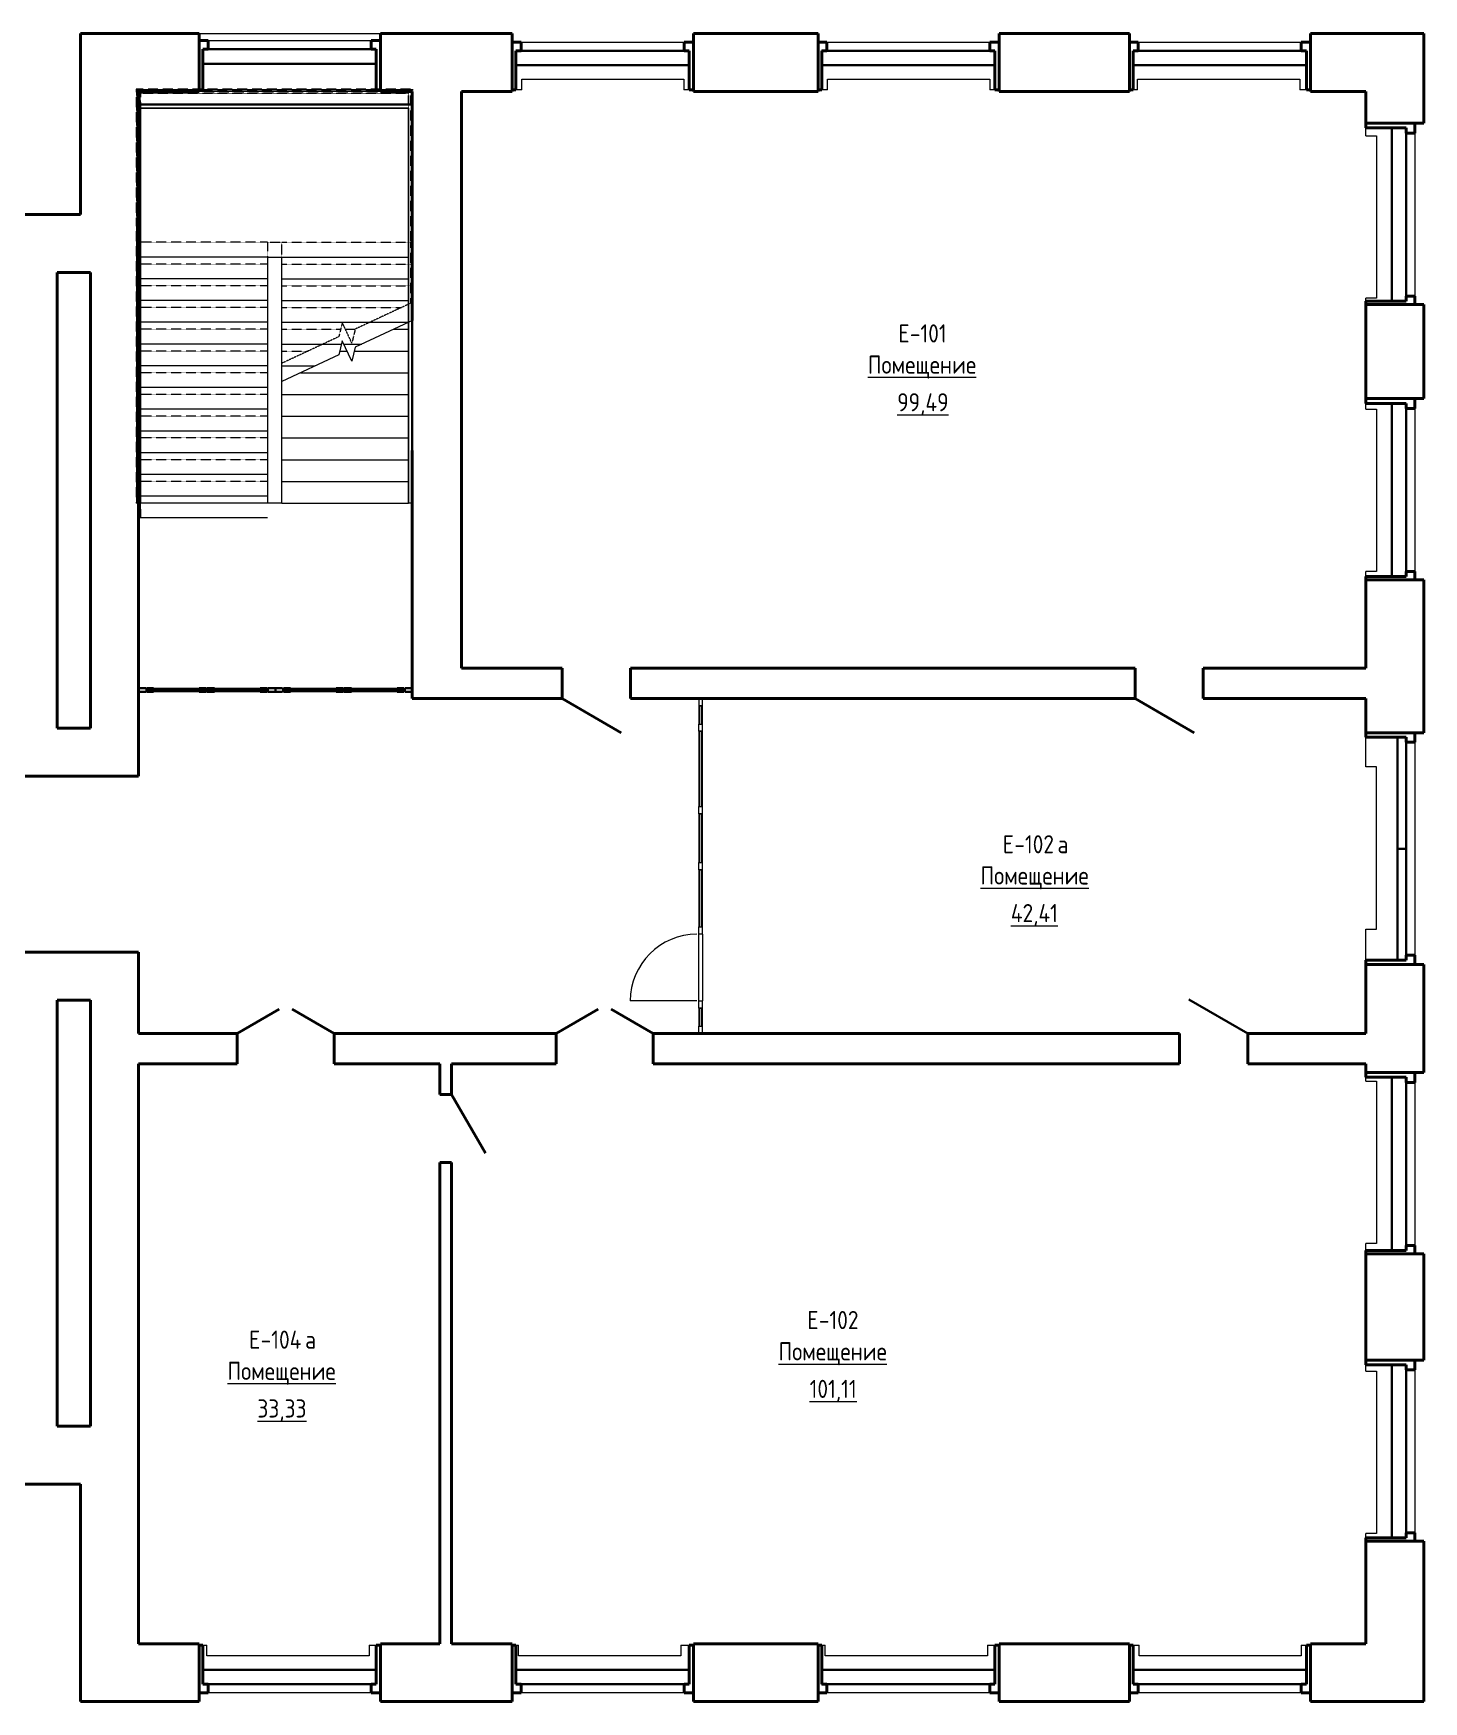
# Model space of a CAD drawing. Header units: millimetres. Extents: x -24 to 373619, y 275 to 149465.
# Drawn here: x 354299 to 373489, y 62095 to 85115 of the extents above; entities that cross this region are included whole.
import ezdxf

# ---------------------------------------------------------------- set-up
doc = ezdxf.new("R2010")
doc.units = ezdxf.units.MM
doc.linetypes.add('ADSK_Сверху', pattern=[4.5, 3, -1.5])
for name, color, linetype, lineweight in [('Двери', 7, 'Continuous', 18), ('Импосты витража', 7, 'Continuous', 18), ('Каркас_Импост', 7, 'Continuous', 30), ('Лестницы', 7, 'Continuous', 18), ('Марки помещений', 7, 'Continuous', 18), ('Ограждение', 7, 'Continuous', 18), ('Окна', 7, 'Continuous', 18), ('Остекление', 7, 'Continuous', 30), ('Панели витража', 7, 'Continuous', 18), ('Панель', 7, 'Continuous', 30), ('Перекрытия', 7, 'Continuous', 18), ('Поручни', 7, 'Continuous', 18), ('Стены', 7, 'Continuous', 18), ('Стены разрез', 7, 'Continuous', 40)]:
    doc.layers.add(name, color=color, linetype=linetype, lineweight=lineweight)
doc.styles.add('GOST Common_1', font='GOST Common.ttf', dxfattribs={"width": 0.9, "height": 250})

# ---------------------------------------------------------------- blocks, each defined once
blk = doc.blocks.new('Ограждение - Ограждение-578127-001_Весь этаж')
at = {"layer": 'Ограждение', "linetype": 'ADSK_Сверху'}
for p, q in [((355719, 84345), (355719, 82532)), ((359538, 84345), (355719, 84345)), ((355729, 84335), (355729, 82532)), ((359528, 84335), (355729, 84335)), ((355734, 84330), (355734, 82532)), ((359523, 84330), (355734, 84330)), ((355749, 84315), (355749, 82532)), ((359508, 84315), (355749, 84315)), ((355774, 84290), (355774, 82532)), ((359483, 84290), (355774, 84290)), ((355779, 84285), (355779, 82532)), ((359478, 84285), (355779, 84285)), ((359478, 82232), (359478, 84285)), ((359483, 82232), (359483, 84290)), ((359508, 82232), (359508, 84315)), ((359523, 82232), (359523, 84330)), ((359528, 82232), (359528, 84335)), ((359538, 82232), (359538, 84345)), ((355719, 82532), (355719, 78632)), ((355729, 82532), (355729, 78632)), ((355734, 82532), (355734, 78632)), ((355749, 82532), (355749, 78632)), ((355774, 82532), (355774, 78632)), ((355779, 82532), (355779, 78632)), ((359478, 81379), (359478, 82232)), ((359483, 81381), (359483, 82232)), ((359508, 81393), (359508, 82232)), ((359523, 81400), (359523, 82232)), ((359528, 81402), (359528, 82232)), ((359538, 81402), (359538, 82232)), ((355749, 78632), (355719, 78632)), ((355779, 78632), (355729, 78632)), ((355774, 78632), (355734, 78632))]:
    blk.add_line(p, q, dxfattribs=at)
at = {"layer": 'Поручни'}
for p, q in [((359483, 81131), (359478, 81129)), ((359478, 78632), (359478, 81129)), ((359523, 81150), (359483, 81131)), ((359523, 81150), (359483, 81131)), ((359523, 81150), (359483, 81131)), ((359483, 78632), (359483, 81131)), ((359528, 81152), (359523, 81150)), ((359529, 81152), (359523, 81150)), ((359529, 81152), (359523, 81150)), ((359523, 78632), (359523, 81150)), ((359528, 81149), (359528, 81152)), ((359538, 81152), (359529, 81152)), ((359538, 81152), (359529, 81152)), ((359538, 79359), (359538, 81152)), ((359483, 78632), (359478, 78632)), ((359523, 78632), (359483, 78632)), ((359529, 78632), (359523, 78632))]:
    blk.add_line(p, q, dxfattribs=at)
blk = doc.blocks.new('Ограждение - Ограждение-578149-001_Весь этаж')
at = {"layer": 'Поручни'}
for p, q in [((359529, 84140), (355749, 84140)), ((359523, 84125), (355749, 84125)), ((355774, 84085), (355774, 82328)), ((359483, 84085), (355774, 84085)), ((355779, 84080), (355779, 82328)), ((359478, 84080), (355779, 84080)), ((359478, 82028), (359478, 84080)), ((359483, 82028), (359483, 84085)), ((359523, 82028), (359523, 84125)), ((355774, 82328), (355774, 78428)), ((355779, 82328), (355779, 78632)), ((359478, 81129), (359478, 82028)), ((359483, 81131), (359483, 82028)), ((359523, 81150), (359523, 82028)), ((355779, 78551), (355779, 78428)), ((355774, 78428), (355749, 78428)), ((355779, 78428), (355774, 78428))]:
    blk.add_line(p, q, dxfattribs=at)
blk = doc.blocks.new('ИРНИТУ_Дверь_Однопольная_ДеревяннаяВнутренняя_филенчатая - 900х2080 без верха-1341270-001_Весь этаж')
at = {"layer": 'Панель'}
blk.add_line((-470, -210), (344, -680), dxfattribs=at)
blk = doc.blocks.new('AC_Дверь_Двупольная_ДеревяннаяВнутренняя_филенчатая - 1300х3000 _с верхней филенкой_-1358584-001_Весь этаж')
at = {"layer": 'Панель'}
for p, q in [((-670, -210), (-90, -545)), ((670, -210), (90, -545))]:
    blk.add_line(p, q, dxfattribs=at)
blk = doc.blocks.new('ИРНИТУ_Дверь_Однопольная_ДеревяннаяВнутренняя_филенчатая - 900х2080 без верха-1341261-001_Весь этаж')
at = {"layer": 'Панель'}
blk.add_line((-470, 80), (344, 550), dxfattribs=at)
blk = doc.blocks.new('ИРНИТУ-Окно-ГОСТ23166-99_6_3_Створки - 2350 x 2350-796900-001_Весь этаж')
at = {"layer": 'Каркас_Импост'}
for p, q in [((-1233.1, -20), (1156.9, -20)), ((-1233.1, -220), (-1233.1, -20)), ((-1233.1, -20), (-1198.1, -20)), ((-1233.1, -220), (1156.9, -220)), ((-1233.1, -220), (-1198.1, -220)), ((1156.9, -20), (1121.9, -20)), ((1156.9, -220), (1121.9, -220)), ((1156.9, -220), (1156.9, -20))]:
    blk.add_line(p, q, dxfattribs=at)
blk = doc.blocks.new('ИРНИТУ-Окно-ГОСТ23166-99_6_3_Створки - 2350 x 2350-686480-001_Весь этаж')
at = {"layer": 'Каркас_Импост'}
for p, q in [((-1233.1, -10), (1156.9, -10)), ((-1233.1, -210), (-1233.1, -10)), ((-1233.1, -10), (-1198.1, -10)), ((-1233.1, -210), (1156.9, -210)), ((-1233.1, -210), (-1198.1, -210)), ((1156.9, -10), (1121.9, -10)), ((1156.9, -210), (1121.9, -210)), ((1156.9, -210), (1156.9, -10))]:
    blk.add_line(p, q, dxfattribs=at)
blk = doc.blocks.new('ИРНИТУ-Окно-ГОСТ23166-99_6_3_Створки - 2350 x 2350-686478-001_Весь этаж')
at = {"layer": 'Каркас_Импост'}
for p, q in [((-1233.1, 210), (1156.9, 210)), ((-1233.1, 210), (-1233.1, 10)), ((-1233.1, 210), (-1198.1, 210)), ((-1233.1, 10), (1156.9, 10)), ((-1233.1, 10), (-1198.1, 10)), ((1156.9, 210), (1121.9, 210)), ((1156.9, 10), (1121.9, 10)), ((1156.9, 210), (1156.9, 10))]:
    blk.add_line(p, q, dxfattribs=at)
blk = doc.blocks.new('ИРНИТУ-Окно-ГОСТ23166-99_4_2_Створки - 1520 x 2350-766259-001_Весь этаж')
at = {"layer": 'Каркас_Импост'}
for p, q in [((-808.1, -100), (731.9, -100)), ((-808.1, -220), (-808.1, -100)), ((-808.1, -100), (-773.1, -100)), ((-808.1, -220), (731.9, -220)), ((-808.1, -220), (-793.1, -220)), ((731.9, -100), (696.9, -100)), ((731.9, -220), (696.9, -220)), ((731.9, -220), (731.9, -100))]:
    blk.add_line(p, q, dxfattribs=at)
blk = doc.blocks.new('ИРНИТУ-Окно-ГОСТ23166-99_4_2_Створки - 1520 x 2350-766262-001_Весь этаж')
at = {"layer": 'Каркас_Импост'}
for p, q in [((-808.1, -100), (731.9, -100)), ((-808.1, -220), (-808.1, -100)), ((-808.1, -100), (-773.1, -100)), ((-808.1, -220), (731.9, -220)), ((-808.1, -220), (-773.1, -220)), ((731.9, -100), (696.9, -100)), ((731.9, -220), (716.9, -220)), ((731.9, -220), (731.9, -100))]:
    blk.add_line(p, q, dxfattribs=at)
blk = doc.blocks.new('Противодымная перегородка Тип3 - Противодымная перегородка Тип3-1281679-001_Весь этаж')
at = {"layer": 'Каркас_Импост'}
for p, q in [((-845, 25), (-945, 25)), ((-945, 25), (-945, -25)), ((-845, 10), (-845, 25)), ((-735, 25), (-835, 25)), ((-835, 25), (-835, 10)), ((-735, 10), (-735, 25)), ((-5, 25), (-105, 25)), ((-105, 25), (-105, 10)), ((-5, 10), (-5, 25)), ((105, 25), (5, 25)), ((5, 25), (5, 10)), ((105, 10), (105, 25)), ((835, 25), (735, 25)), ((735, 25), (735, 10)), ((835, 10), (835, 25)), ((945, 25), (845, 25)), ((845, 25), (845, 10)), ((945, -25), (945, 25)), ((-945, -25), (-845, -25)), ((-845, -25), (-845, -10)), ((-835, -10), (-835, -25)), ((-835, -25), (-735, -25)), ((-735, -25), (-735, -10)), ((-105, -10), (-105, -25)), ((-105, -25), (-5, -25)), ((-5, -25), (-5, -10)), ((5, -10), (5, -25)), ((5, -25), (105, -25)), ((105, -25), (105, -10)), ((735, -10), (735, -25)), ((735, -25), (835, -25)), ((835, -25), (835, -10)), ((845, -10), (845, -25)), ((845, -25), (945, -25))]:
    blk.add_line(p, q, dxfattribs=at)
at = {"layer": 'Каркас_Импост', "lineweight": 18}
for p, q in [((-735, 25), (-105, 25)), ((105, 25), (735, 25)), ((-105, -25), (-735, -25)), ((735, -25), (105, -25))]:
    blk.add_line(p, q, dxfattribs=at)
at = {"layer": 'Остекление', "lineweight": 18}
for p, q in [((-845, 10), (845, 10)), ((-845, -10), (-845, 10)), ((845, -10), (845, 10)), ((845, -10), (-845, -10))]:
    blk.add_line(p, q, dxfattribs=at)
blk = doc.blocks.new('Дверь-Витраж-Одинарная-Остекление - Дверь-Витраж-Одинарная-Остекление-1283142-001_Весь этаж')
at = {"layer": 'Двери'}
blk.add_arc((460, -50.8), 920, 180, 270, dxfattribs=at)
at = {"layer": 'Панель', "lineweight": 18}
blk.add_line((460, -50.8), (460, -970.8), dxfattribs=at)
blk = doc.blocks.new('Системная панель - ADSK_Cтеклопакет_25-1283127-001_Весь этаж')
at = {"layer": 'Панели витража'}
for p, q in [((-125, 12.5), (125, 12.5)), ((-125, -12.5), (-125, 12.5)), ((125, -12.5), (125, 12.5)), ((125, -12.5), (-125, -12.5))]:
    blk.add_line(p, q, dxfattribs=at)
blk = doc.blocks.new('Системная панель - ADSK_Глухая_25 Пластик-1283128-001_Весь этаж')
at = {"layer": 'Панели витража'}
for p, q in [((-520, 12.5), (520, 12.5)), ((-520, -12.5), (-520, 12.5)), ((520, -12.5), (520, 12.5)), ((520, -12.5), (-520, -12.5))]:
    blk.add_line(p, q, dxfattribs=at)
blk = doc.blocks.new('Системная панель - ADSK_Глухая_25 Пластик-1283129-001_Весь этаж')
at = {"layer": 'Панели витража'}
for p, q in [((-335, 12.5), (335, 12.5)), ((-335, -12.5), (-335, 12.5)), ((335, -12.5), (335, 12.5)), ((335, -12.5), (-335, -12.5))]:
    blk.add_line(p, q, dxfattribs=at)
blk = doc.blocks.new('Системная панель - ADSK_Глухая_25 Пластик-1283130-001_Весь этаж')
at = {"layer": 'Панели витража'}
for p, q in [((-395, 12.5), (395, 12.5)), ((-395, -12.5), (-395, 12.5)), ((395, -12.5), (395, 12.5)), ((395, -12.5), (-395, -12.5))]:
    blk.add_line(p, q, dxfattribs=at)
blk = doc.blocks.new('Прямоугольный импост - 100х50-1283107-001_Весь этаж')
at = {"layer": 'Импосты витража'}
for p, q in [((363484, 75835), (363484, 75585)), ((363534, 75585), (363534, 75835))]:
    blk.add_line(p, q, dxfattribs=at)
blk = doc.blocks.new('Прямоугольный импост - 100х50-1283108-001_Весь этаж')
at = {"layer": 'Импосты витража'}
for p, q in [((363484, 73575), (363484, 72785)), ((363534, 72785), (363534, 73575))]:
    blk.add_line(p, q, dxfattribs=at)
blk = doc.blocks.new('Прямоугольный импост - 100х50-1283109-001_Весь этаж')
at = {"layer": 'Импосты витража'}
for p, q in [((363484, 74345), (363484, 73675)), ((363534, 73675), (363534, 74345))]:
    blk.add_line(p, q, dxfattribs=at)
blk = doc.blocks.new('Прямоугольный импост - 100х50-1283110-001_Весь этаж')
at = {"layer": 'Импосты витража'}
for p, q in [((363484, 75485), (363484, 74445)), ((363534, 74445), (363534, 75485))]:
    blk.add_line(p, q, dxfattribs=at)
blk = doc.blocks.new('Прямоугольный импост - 100х50-1283113-001_Весь этаж')
at = {"layer": 'Импосты витража'}
for p, q in [((363484, 71765), (363484, 72685)), ((363534, 72685), (363534, 71765))]:
    blk.add_line(p, q, dxfattribs=at)
blk = doc.blocks.new('Прямоугольный импост - 100х50-1283138-001_Весь этаж')
at = {"layer": 'Импосты витража'}
for p, q in [((0, 25), (-100, 25)), ((-100, 25), (-100, -25)), ((0, -25), (0, 25)), ((0, -25), (-100, -25))]:
    blk.add_line(p, q, dxfattribs=at)
blk = doc.blocks.new('Прямоугольный импост - 100х50-1283141-001_Весь этаж')
at = {"layer": 'Импосты витража'}
for p, q in [((0, 25), (-100, 25)), ((-100, -25), (-100, 25)), ((0, -25), (0, 25)), ((-100, -25), (0, -25))]:
    blk.add_line(p, q, dxfattribs=at)
blk = doc.blocks.new('Прямоугольный импост - 100х50-1283120-001_Весь этаж')
at = {"layer": 'Импосты витража'}
for p, q in [((50, 25), (-50, 25)), ((-50, 25), (-50, -25)), ((50, -25), (50, 25)), ((50, -25), (-50, -25))]:
    blk.add_line(p, q, dxfattribs=at)

msp = doc.modelspace()

# ---------------------------------------------------------------- linework, layer by layer
at = {"layer": 'Лестницы', "linetype": 'ADSK_Сверху'}
for p, q in [((355729, 84335), (355729, 82232)), ((359529, 84335), (355729, 84335)), ((359529, 82232), (359529, 84335)), ((357529, 82232), (355729, 82232)), ((355729, 82232), (355729, 78632)), ((357529, 82232), (355729, 82232)), ((357529, 82232), (357729, 82232)), ((357529, 82232), (357529, 78632)), ((357729, 82232), (359529, 82232)), ((357729, 80563), (357729, 82232)), ((357729, 82232), (359529, 82232)), ((359529, 81402), (359529, 82232)), ((357529, 82028), (355779, 82028)), ((357729, 82028), (359478, 82028)), ((357529, 81932), (355729, 81932)), ((357529, 81932), (355729, 81932)), ((357529, 81728), (355779, 81728)), ((357729, 81932), (359529, 81932)), ((357729, 81932), (359529, 81932)), ((357729, 81728), (359478, 81728)), ((357529, 81632), (355729, 81632)), ((357529, 81632), (355729, 81632)), ((357729, 81632), (359529, 81632)), ((357729, 81632), (359529, 81632)), ((357529, 81332), (355729, 81332)), ((357529, 81332), (355729, 81332)), ((357529, 81428), (355779, 81428)), ((357729, 81428), (359478, 81428)), ((357729, 81332), (359379, 81332)), ((357729, 81332), (359379, 81332)), ((359529, 81402), (358742, 81035)), ((357529, 81032), (355729, 81032)), ((357529, 81032), (355729, 81032)), ((357529, 81128), (355779, 81128)), ((357729, 81128), (359477, 81128)), ((357729, 81032), (358540, 81032)), ((357729, 81032), (358540, 81032)), ((358563, 81124), (358515, 80930)), ((358695, 80841), (358563, 81124)), ((358605, 81032), (358741, 81032)), ((358605, 81032), (358741, 81032)), ((358742, 81035), (358695, 80841)), ((359272, 81032), (359478, 81032)), ((357529, 80828), (355779, 80828)), ((358515, 80930), (357729, 80563)), ((357729, 80828), (358551, 80828)), ((358584, 80828), (358833, 80828)), ((357529, 80732), (355729, 80732)), ((357529, 80732), (355729, 80732)), ((357729, 80732), (358092, 80732)), ((357729, 80732), (358092, 80732)), ((358528, 80732), (358629, 80732)), ((358729, 80732), (359478, 80732)), ((357529, 80432), (355729, 80432)), ((357529, 80432), (355729, 80432)), ((357529, 80528), (355779, 80528)), ((357729, 80528), (358190, 80528)), ((357985, 80432), (359478, 80432)), ((357529, 80132), (355729, 80132)), ((357529, 80132), (355729, 80132)), ((357529, 80228), (355779, 80228)), ((357729, 80132), (359478, 80132)), ((357529, 79928), (355779, 79928)), ((357529, 79832), (355729, 79832)), ((357529, 79832), (355729, 79832)), ((357729, 79832), (359478, 79832)), ((357529, 79532), (355729, 79532)), ((357529, 79532), (355729, 79532)), ((357529, 79628), (355779, 79628)), ((357729, 79532), (359478, 79532)), ((357529, 79232), (355729, 79232)), ((357529, 79232), (355729, 79232)), ((357529, 79328), (355779, 79328)), ((357729, 79232), (359478, 79232)), ((357529, 79028), (355779, 79028)), ((357529, 78932), (355729, 78932)), ((357529, 78932), (355729, 78932)), ((357729, 78932), (359478, 78932)), ((357529, 78632), (355729, 78632)), ((357529, 78728), (355779, 78728)), ((357729, 78632), (359478, 78632))]:
    msp.add_line(p, q, dxfattribs=at)
at = {"layer": 'Лестницы'}
for p, q in [((357529, 82028), (355779, 82028)), ((357529, 82028), (357729, 82028)), ((357529, 82028), (357529, 81728)), ((357729, 82028), (359478, 82028)), ((357729, 81728), (357729, 82028)), ((357529, 81728), (355779, 81728)), ((357529, 81728), (357529, 81428)), ((357729, 81428), (357729, 81728)), ((357729, 81728), (359478, 81728)), ((357529, 81428), (355779, 81428)), ((357529, 81428), (357529, 81128)), ((357729, 81128), (357729, 81428)), ((357729, 81428), (359478, 81428)), ((357529, 81128), (355779, 81128)), ((357529, 81128), (357529, 80828)), ((357729, 80828), (357729, 81128)), ((357729, 81128), (359477, 81128)), ((359483, 81131), (358742, 80785)), ((359272, 81032), (359478, 81032)), ((359529, 81152), (359523, 81150)), ((359529, 81149), (359529, 81152)), ((357529, 80828), (355779, 80828)), ((357529, 80828), (357529, 80528)), ((357729, 80528), (357729, 80828)), ((357729, 80828), (358551, 80828)), ((358563, 80874), (358515, 80680)), ((358695, 80591), (358563, 80874)), ((358584, 80828), (358833, 80828)), ((358515, 80680), (357729, 80313)), ((358528, 80732), (358629, 80732)), ((358742, 80785), (358695, 80591)), ((358729, 80732), (359478, 80732)), ((357529, 80528), (355779, 80528)), ((357529, 80528), (357529, 80228)), ((357729, 80313), (357729, 80528)), ((357729, 80528), (358190, 80528)), ((357985, 80432), (359478, 80432)), ((357529, 80228), (355779, 80228)), ((357529, 80228), (357529, 79928)), ((357729, 80132), (357729, 80313)), ((357729, 79832), (357729, 80132)), ((357729, 80132), (359478, 80132)), ((357529, 79928), (355779, 79928)), ((357529, 79928), (357529, 79628)), ((357729, 79532), (357729, 79832)), ((357729, 79832), (359478, 79832)), ((357529, 79628), (355779, 79628)), ((357529, 79628), (357529, 79328)), ((357729, 79232), (357729, 79532)), ((357729, 79532), (359478, 79532)), ((357529, 79328), (355779, 79328)), ((357529, 79328), (357529, 79028)), ((357729, 78932), (357729, 79232)), ((357729, 79232), (359478, 79232)), ((357529, 79028), (355779, 79028)), ((357529, 79028), (357529, 78728)), ((357729, 78632), (357729, 78932)), ((357729, 78932), (359478, 78932)), ((357529, 78728), (355779, 78728)), ((357529, 78728), (357529, 78632)), ((357729, 78632), (359478, 78632)), ((357529, 78428), (355779, 78428))]:
    msp.add_line(p, q, dxfattribs=at)
at = {"layer": 'Перекрытия'}
msp.add_line((357729, 78632), (355774, 78632), dxfattribs=at)
at = {"layer": 'Стены'}
for p, q in [((356589, 85115), (359089, 85115)), ((356710, 85015), (358960, 85015)), ((361030, 84995), (363280, 84995)), ((365250, 84995), (367500, 84995)), ((369550, 84995), (371800, 84995)), ((361039, 84485), (363279, 84485)), ((361039, 84335), (361039, 84485)), ((363279, 84485), (363279, 84335)), ((365260, 84485), (367500, 84485)), ((365260, 84335), (365260, 84485)), ((367500, 84485), (367500, 84335)), ((369540, 84485), (371780, 84485)), ((369540, 84335), (369540, 84485)), ((371780, 84485), (371780, 84335)), ((359089, 84315), (356589, 84315)), ((359030, 84335), (356640, 84335)), ((361039, 84335), (360960, 84335)), ((363350, 84335), (363279, 84335)), ((365260, 84335), (365180, 84335)), ((367570, 84335), (367500, 84335)), ((369540, 84335), (369480, 84335)), ((371870, 84335), (371780, 84335)), ((372689, 83699), (372689, 83810)), ((372689, 83699), (372839, 83699)), ((372839, 83699), (372839, 81459)), ((373369, 83740), (373369, 81490)), ((372689, 81420), (372689, 81459)), ((372839, 81459), (372689, 81459)), ((372689, 79930), (372689, 80010)), ((372689, 79930), (372839, 79930)), ((372839, 79930), (372839, 77690)), ((373369, 79940), (373369, 77690)), ((372689, 77620), (372689, 77690)), ((372839, 77690), (372689, 77690)), ((372689, 74995), (372689, 75405)), ((373369, 75335), (373369, 72395)), ((372839, 74995), (372689, 74995)), ((372839, 72755), (372839, 74995)), ((372689, 72325), (372689, 72755)), ((372689, 72755), (372839, 72755)), ((372689, 70655), (372689, 70710)), ((372689, 70655), (372839, 70655)), ((372839, 70655), (372839, 68415)), ((373369, 70640), (373369, 68390)), ((372689, 68320), (372689, 68415)), ((372839, 68415), (372689, 68415)), ((372689, 66655), (372689, 66744)), ((372689, 66655), (372839, 66655)), ((372839, 66655), (372839, 64415)), ((373369, 66674), (373369, 64424)), ((372689, 64354), (372689, 64415)), ((372839, 64415), (372689, 64415)), ((356640, 62875), (356694, 62875)), ((356694, 62725), (356694, 62875)), ((358934, 62875), (359030, 62875)), ((358934, 62875), (358934, 62725)), ((360960, 62875), (360994, 62875)), ((360994, 62725), (360994, 62875)), ((363234, 62875), (363350, 62875)), ((363234, 62875), (363234, 62725)), ((365180, 62875), (365229, 62875)), ((365229, 62725), (365229, 62875)), ((367469, 62875), (367570, 62875)), ((367469, 62875), (367469, 62725)), ((369480, 62875), (369560, 62875)), ((369560, 62725), (369560, 62875)), ((371800, 62875), (371870, 62875)), ((371800, 62875), (371800, 62725)), ((358934, 62725), (356694, 62725)), ((363234, 62725), (360994, 62725)), ((367469, 62725), (365229, 62725)), ((371800, 62725), (369560, 62725)), ((358960, 62215), (356710, 62215)), ((363280, 62215), (361030, 62215)), ((367500, 62215), (365250, 62215)), ((371800, 62215), (369550, 62215))]:
    msp.add_line(p, q, dxfattribs=at)
at = {"layer": 'Стены разрез'}
for p, q in [((356589, 85115), (354949, 85115)), ((354949, 82615), (354949, 85115)), ((356589, 85115), (356589, 84315)), ((356589, 85015), (356710, 85015)), ((356710, 85015), (356710, 84895)), ((359089, 85015), (358960, 85015)), ((358960, 85015), (358960, 84895)), ((359089, 85115), (360909, 85115)), ((359089, 85115), (359089, 84315)), ((360909, 85115), (360909, 84315)), ((360909, 84995), (361030, 84995)), ((361030, 84995), (361030, 84875)), ((363409, 84995), (363280, 84995)), ((363280, 84995), (363280, 84875)), ((365129, 85115), (363409, 85115)), ((363409, 85115), (363409, 84315)), ((365129, 85115), (365129, 84315)), ((365129, 84995), (365250, 84995)), ((365250, 84995), (365250, 84875)), ((367629, 84995), (367500, 84995)), ((367500, 84995), (367500, 84875)), ((369429, 85115), (367629, 85115)), ((367629, 85115), (367629, 84315)), ((369429, 85115), (369429, 84315)), ((369429, 84995), (369550, 84995)), ((369550, 84995), (369550, 84875)), ((371929, 84995), (371800, 84995)), ((371800, 84995), (371800, 84875)), ((373489, 85115), (371929, 85115)), ((371929, 85115), (371929, 84315)), ((373489, 83875), (373489, 85115)), ((356640, 84895), (356710, 84895)), ((356640, 84335), (356640, 84895)), ((359030, 84895), (358960, 84895)), ((359030, 84335), (359030, 84895)), ((360960, 84875), (361030, 84875)), ((360960, 84335), (360960, 84875)), ((363280, 84875), (363350, 84875)), ((363350, 84335), (363350, 84875)), ((365180, 84875), (365250, 84875)), ((365180, 84335), (365180, 84875)), ((367500, 84875), (367570, 84875)), ((367570, 84335), (367570, 84875)), ((369480, 84875), (369550, 84875)), ((369480, 84335), (369480, 84875)), ((371870, 84875), (371800, 84875)), ((371870, 84335), (371870, 84875)), ((356589, 84315), (355749, 84315)), ((355749, 84315), (355749, 74866)), ((356589, 84335), (356640, 84335)), ((359089, 84335), (359030, 84335)), ((359089, 84315), (359529, 84315)), ((359529, 81152), (359529, 84315)), ((360209, 84315), (360909, 84315)), ((360209, 84315), (360209, 76355)), ((360909, 84335), (360960, 84335)), ((363409, 84335), (363350, 84335)), ((363409, 84315), (365129, 84315)), ((365129, 84335), (365180, 84335)), ((367629, 84335), (367570, 84335)), ((367629, 84315), (369429, 84315)), ((369429, 84335), (369480, 84335)), ((371929, 84335), (371870, 84335)), ((371929, 84315), (372689, 84315)), ((372689, 83810), (372689, 84315)), ((372689, 83875), (373489, 83875)), ((372689, 83810), (373249, 83810)), ((373249, 83810), (373249, 83740)), ((373369, 83875), (373369, 83740)), ((373369, 83740), (373249, 83740)), ((354949, 82615), (353100, 82615)), ((354629, 81815), (355089, 81815)), ((354629, 75526), (354629, 81815)), ((355089, 81815), (355089, 75526)), ((372689, 81420), (372689, 80010)), ((372689, 81420), (373249, 81420)), ((372689, 81375), (373489, 81375)), ((373249, 81490), (373249, 81420)), ((373369, 81490), (373249, 81490)), ((373369, 81375), (373369, 81490)), ((373489, 80075), (373489, 81375)), ((372689, 80075), (373489, 80075)), ((372689, 80010), (373249, 80010)), ((373249, 80010), (373249, 79940)), ((373369, 79940), (373249, 79940)), ((373369, 80075), (373369, 79940)), ((359529, 75935), (359529, 79359)), ((372689, 77620), (372689, 76355)), ((372689, 77620), (373249, 77620)), ((373249, 77690), (373249, 77620)), ((373369, 77690), (373249, 77690)), ((373369, 77575), (373369, 77690)), ((372689, 77575), (373489, 77575)), ((373489, 75465), (373489, 77575)), ((361599, 76355), (360209, 76355)), ((361599, 75935), (361599, 76355)), ((369505, 76355), (362539, 76355)), ((362539, 75935), (362539, 76355)), ((369505, 75935), (369505, 76355)), ((372689, 76355), (370445, 76355)), ((370445, 75935), (370445, 76355)), ((359529, 75935), (361599, 75935)), ((369505, 75935), (362539, 75935)), ((370445, 75935), (372689, 75935)), ((372689, 75935), (372689, 75405)), ((355089, 75526), (354629, 75526)), ((372689, 75465), (373489, 75465)), ((372689, 75405), (373249, 75405)), ((373249, 75405), (373249, 75335)), ((373369, 75335), (373249, 75335)), ((373369, 75465), (373369, 75335)), ((353969, 74866), (355749, 74866)), ((355749, 72436), (353969, 72436)), ((355749, 71315), (355749, 72436)), ((372689, 72325), (372689, 71315)), ((372689, 72325), (373249, 72325)), ((373249, 72325), (373249, 72395)), ((373369, 72395), (373249, 72395)), ((373369, 72265), (373369, 72395)), ((372689, 72265), (373489, 72265)), ((373489, 70775), (373489, 72265)), ((354629, 65895), (354629, 71776)), ((354629, 71776), (355089, 71776)), ((355089, 71776), (355089, 65895)), ((357110, 71315), (355749, 71315)), ((357110, 71315), (357110, 70895)), ((361515, 71315), (358450, 71315)), ((358450, 71315), (358450, 70895)), ((361515, 71315), (361515, 70895)), ((370120, 71315), (362855, 71315)), ((362855, 71315), (362855, 70895)), ((370120, 71315), (370120, 70895)), ((372689, 71315), (371060, 71315)), ((371060, 71315), (371060, 70895)), ((355749, 62895), (355749, 70895)), ((355749, 70895), (357110, 70895)), ((358450, 70895), (359909, 70895)), ((359909, 70475), (359909, 70895)), ((360069, 70895), (361515, 70895)), ((360069, 70475), (360069, 70895)), ((362855, 70895), (370120, 70895)), ((371060, 70895), (372689, 70895)), ((372689, 70895), (372689, 70710)), ((372689, 70775), (373489, 70775)), ((372689, 70710), (373249, 70710)), ((373249, 70710), (373249, 70640)), ((373369, 70775), (373369, 70640)), ((359909, 70475), (360069, 70475)), ((373369, 70640), (373249, 70640)), ((359909, 69535), (359909, 62895)), ((359909, 69535), (360069, 69535)), ((360069, 62895), (360069, 69535)), ((373249, 68390), (373249, 68320)), ((373369, 68390), (373249, 68390)), ((373369, 68275), (373369, 68390)), ((372689, 68320), (372689, 66744)), ((372689, 68320), (373249, 68320)), ((372689, 68275), (373489, 68275)), ((373489, 66809), (373489, 68275)), ((372689, 66809), (373489, 66809)), ((373369, 66809), (373369, 66674)), ((372689, 66744), (373249, 66744)), ((373249, 66744), (373249, 66674)), ((373369, 66674), (373249, 66674)), ((354629, 65895), (355089, 65895)), ((354949, 65095), (353100, 65095)), ((354949, 62095), (354949, 65095)), ((372689, 64354), (372689, 62895)), ((372689, 64354), (373249, 64354)), ((372689, 64309), (373489, 64309)), ((373249, 64424), (373249, 64354)), ((373369, 64424), (373249, 64424)), ((373369, 64309), (373369, 64424)), ((373489, 62095), (373489, 64309)), ((355749, 62895), (356589, 62895)), ((356589, 62095), (356589, 62895)), ((356640, 62875), (356589, 62875)), ((356640, 62875), (356640, 62335)), ((359089, 62875), (359030, 62875)), ((359030, 62875), (359030, 62335)), ((359909, 62895), (359089, 62895)), ((359089, 62095), (359089, 62895)), ((360909, 62895), (360069, 62895)), ((360909, 62095), (360909, 62895)), ((360960, 62875), (360909, 62875)), ((360960, 62875), (360960, 62335)), ((363409, 62875), (363350, 62875)), ((363350, 62875), (363350, 62335)), ((365129, 62895), (363409, 62895)), ((363409, 62095), (363409, 62895)), ((365129, 62095), (365129, 62895)), ((365180, 62875), (365129, 62875)), ((365180, 62875), (365180, 62335)), ((367629, 62875), (367570, 62875)), ((367570, 62875), (367570, 62335)), ((369429, 62895), (367629, 62895)), ((367629, 62095), (367629, 62895)), ((369429, 62095), (369429, 62895)), ((369480, 62875), (369429, 62875)), ((369480, 62875), (369480, 62335)), ((371929, 62875), (371870, 62875)), ((371870, 62875), (371870, 62335)), ((372689, 62895), (371929, 62895)), ((371929, 62095), (371929, 62895)), ((356589, 62215), (356710, 62215)), ((356710, 62335), (356640, 62335)), ((356710, 62215), (356710, 62335)), ((359030, 62335), (358960, 62335)), ((358960, 62215), (358960, 62335)), ((359089, 62215), (358960, 62215)), ((360909, 62215), (361030, 62215)), ((361030, 62335), (360960, 62335)), ((361030, 62215), (361030, 62335)), ((363350, 62335), (363280, 62335)), ((363280, 62215), (363280, 62335)), ((363409, 62215), (363280, 62215)), ((365129, 62215), (365250, 62215)), ((365250, 62335), (365180, 62335)), ((365250, 62215), (365250, 62335)), ((367570, 62335), (367500, 62335)), ((367500, 62215), (367500, 62335)), ((367629, 62215), (367500, 62215)), ((369429, 62215), (369550, 62215)), ((369550, 62335), (369480, 62335)), ((369550, 62215), (369550, 62335)), ((371870, 62335), (371800, 62335)), ((371800, 62215), (371800, 62335)), ((371929, 62215), (371800, 62215)), ((354949, 62095), (356589, 62095)), ((359089, 62095), (360909, 62095)), ((363409, 62095), (365129, 62095)), ((367629, 62095), (369429, 62095)), ((371929, 62095), (373489, 62095))]:
    msp.add_line(p, q, dxfattribs=at)

# ---------------------------------------------------------------- block references
at = {"layer": 'Двери'}
for name, p, rotation in [('Противодымная перегородка Тип3 - Противодымная перегородка Тип3-1281679-001_Весь этаж', (356694, 76055), 180), ('Противодымная перегородка Тип3 - Противодымная перегородка Тип3-1281679-001_Весь этаж', (358584, 76055), 180), ('Дверь-Витраж-Одинарная-Остекление - Дверь-Витраж-Одинарная-Остекление-1283142-001_Весь этаж', (363509, 72225), 270.0000000000001), ('AC_Дверь_Двупольная_ДеревяннаяВнутренняя_филенчатая - 1300х3000 _с верхней филенкой_-1358584-001_Весь этаж', (357780, 71105), 180), ('AC_Дверь_Двупольная_ДеревяннаяВнутренняя_филенчатая - 1300х3000 _с верхней филенкой_-1358584-001_Весь этаж', (362185, 71105), 180), ('ИРНИТУ_Дверь_Однопольная_ДеревяннаяВнутренняя_филенчатая - 900х2080 без верха-1341270-001_Весь этаж', (370590, 71105), 180), ('ИРНИТУ_Дверь_Однопольная_ДеревяннаяВнутренняя_филенчатая - 900х2080 без верха-1341261-001_Весь этаж', (359989, 70005), 270.0000000000001)]:
    msp.add_blockref(name, p, dxfattribs=dict(at, rotation=rotation))
for p in [(362069, 76145), (369975, 76145)]:
    msp.add_blockref('ИРНИТУ_Дверь_Однопольная_ДеревяннаяВнутренняя_филенчатая - 900х2080 без верха-1341270-001_Весь этаж', p, dxfattribs=at)
at = {"layer": 'Импосты витража', "rotation": 90.00000000000007}
msp.add_blockref('Прямоугольный импост - 100х50-1283141-001_Весь этаж', (363509, 75935), dxfattribs=at)
at = {"layer": 'Импосты витража'}
for name, p in [('Прямоугольный импост - 100х50-1283107-001_Весь этаж', (0, 0)), ('Прямоугольный импост - 100х50-1283110-001_Весь этаж', (0, 0)), ('Прямоугольный импост - 100х50-1283109-001_Весь этаж', (0, 0)), ('Прямоугольный импост - 100х50-1283108-001_Весь этаж', (0, 0)), ('Прямоугольный импост - 100х50-1283113-001_Весь этаж', (0, 0)), ('Прямоугольный импост - 100х50-1283107-001_Весь этаж', (0, -4170))]:
    msp.add_blockref(name, p, dxfattribs=at)
at = {"layer": 'Импосты витража', "extrusion": (0, 0, -1), "rotation": 269.9999999999999}
for name, p in [('Прямоугольный импост - 100х50-1283120-001_Весь этаж', (-363509, 75535)), ('Прямоугольный импост - 100х50-1283120-001_Весь этаж', (-363509, 74395)), ('Прямоугольный импост - 100х50-1283120-001_Весь этаж', (-363509, 73625)), ('Прямоугольный импост - 100х50-1283120-001_Весь этаж', (-363509, 72735)), ('Прямоугольный импост - 100х50-1283120-001_Весь этаж', (-363509, 71715)), ('Прямоугольный импост - 100х50-1283138-001_Весь этаж', (-363509, 71315))]:
    msp.add_blockref(name, p, dxfattribs=at)
at = {"layer": 'Ограждение'}
for name in ['Ограждение - Ограждение-578127-001_Весь этаж', 'Ограждение - Ограждение-578149-001_Весь этаж']:
    msp.add_blockref(name, (0, 0), dxfattribs=at)
at = {"layer": 'Окна'}
for name, p, rotation in [('ИРНИТУ-Окно-ГОСТ23166-99_6_3_Створки - 2350 x 2350-796900-001_Весь этаж', (357796, 84675), 180), ('ИРНИТУ-Окно-ГОСТ23166-99_6_3_Створки - 2350 x 2350-686480-001_Весь этаж', (362116, 84665), 180), ('ИРНИТУ-Окно-ГОСТ23166-99_6_3_Створки - 2350 x 2350-686480-001_Весь этаж', (366336, 84665), 180), ('ИРНИТУ-Окно-ГОСТ23166-99_6_3_Створки - 2350 x 2350-686480-001_Весь этаж', (370636, 84665), 180), ('ИРНИТУ-Окно-ГОСТ23166-99_6_3_Створки - 2350 x 2350-796900-001_Весь этаж', (373029, 82653), 90), ('ИРНИТУ-Окно-ГОСТ23166-99_6_3_Створки - 2350 x 2350-796900-001_Весь этаж', (373029, 78853), 90), ('ИРНИТУ-Окно-ГОСТ23166-99_4_2_Створки - 1520 x 2350-766259-001_Весь этаж', (373029, 74673), 90), ('ИРНИТУ-Окно-ГОСТ23166-99_4_2_Створки - 1520 x 2350-766262-001_Весь этаж', (373029, 73133), 90), ('ИРНИТУ-Окно-ГОСТ23166-99_6_3_Створки - 2350 x 2350-796900-001_Весь этаж', (373029, 69553), 90), ('ИРНИТУ-Окно-ГОСТ23166-99_6_3_Створки - 2350 x 2350-796900-001_Весь этаж', (373029, 65587), 90), ('ИРНИТУ-Окно-ГОСТ23166-99_6_3_Створки - 2350 x 2350-686478-001_Весь этаж', (357796, 62545), 180), ('ИРНИТУ-Окно-ГОСТ23166-99_6_3_Створки - 2350 x 2350-686478-001_Весь этаж', (362116, 62545), 180), ('ИРНИТУ-Окно-ГОСТ23166-99_6_3_Створки - 2350 x 2350-686478-001_Весь этаж', (366336, 62545), 180), ('ИРНИТУ-Окно-ГОСТ23166-99_6_3_Створки - 2350 x 2350-686478-001_Весь этаж', (370636, 62545), 180)]:
    msp.add_blockref(name, p, dxfattribs=dict(at, rotation=rotation))
at = {"layer": 'Панели витража', "rotation": 270.0000000000001}
for name, p in [('Системная панель - ADSK_Cтеклопакет_25-1283127-001_Весь этаж', (363509, 75710)), ('Системная панель - ADSK_Глухая_25 Пластик-1283128-001_Весь этаж', (363509, 74965)), ('Системная панель - ADSK_Глухая_25 Пластик-1283129-001_Весь этаж', (363509, 74010)), ('Системная панель - ADSK_Глухая_25 Пластик-1283130-001_Весь этаж', (363509, 73180)), ('Системная панель - ADSK_Cтеклопакет_25-1283127-001_Весь этаж', (363509, 71540))]:
    msp.add_blockref(name, p, dxfattribs=at)

# ---------------------------------------------------------------- texts
at = {"layer": 'Марки помещений', "lineweight": 9, "char_height": 250, "attachment_point": 1, "style": 'GOST Common_1'}
for s, insert, width in [('\\fGOST Common|b0|i0|c204|p34|;\\W.9;Е', (366237, 81100), 194.81), ('-101', (366397, 81100), 663.8), ('\\LПомещение', (365817, 80669), 1875.95), ('\\L99,49', (366222, 80150), 894.68), ('\\fGOST Common|b0|i0|c204|p34|;\\W.9;Е', (367678, 74051), 194.81), ('-102', (367839, 74051), 721.52), ('\\fGOST Common|b0|i0|c204|p34|;\\W.9;а', (368434, 74051), 216.46), ('\\LПомещение', (367371, 73620), 1875.95), ('\\L42,41', (367791, 73101), 858.61), ('\\fGOST Common|b0|i0|c204|p34|;\\W.9;Е', (364980, 67486), 194.81), ('-102', (365141, 67486), 721.52), ('\\fGOST Common|b0|i0|c204|p34|;\\W.9;Е', (357275, 67215), 194.81), ('-104', (357436, 67215), 743.16), ('\\fGOST Common|b0|i0|c204|p34|;\\W.9;а', (358049, 67215), 216.46), ('\\LПомещение', (364584, 67054), 1875.95), ('\\LПомещение', (356977, 66784), 1875.95), ('\\L101,11', (365013, 66536), 836.96), ('\\L33,33', (357391, 66265), 873.04)]:
    msp.add_mtext(s, dxfattribs=dict(at, insert=insert, width=width))

doc.saveas('drawing.dxf')
